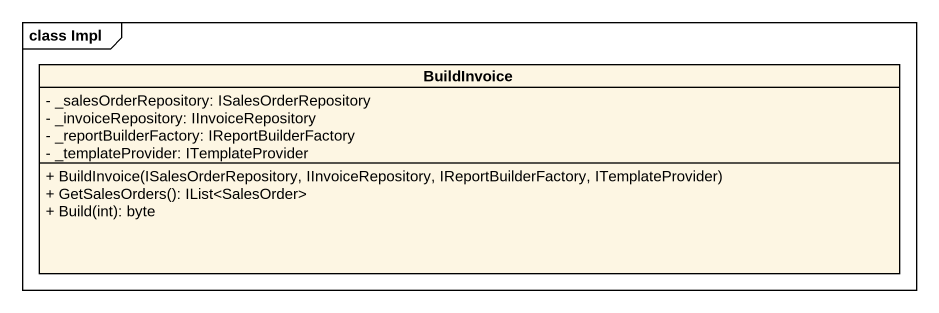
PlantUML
@startuml
mainframe class Impl
hide circle
hide empty members
skinparam classAttributeIconSize 0
class BuildInvoice {
  - _salesOrderRepository: ISalesOrderRepository
  - _invoiceRepository: IInvoiceRepository
  - _reportBuilderFactory: IReportBuilderFactory
  - _templateProvider: ITemplateProvider
  + BuildInvoice(ISalesOrderRepository, IInvoiceRepository, IReportBuilderFactory, ITemplateProvider)
  + GetSalesOrders(): IList<SalesOrder>
  + Build(int): byte
}
@enduml
